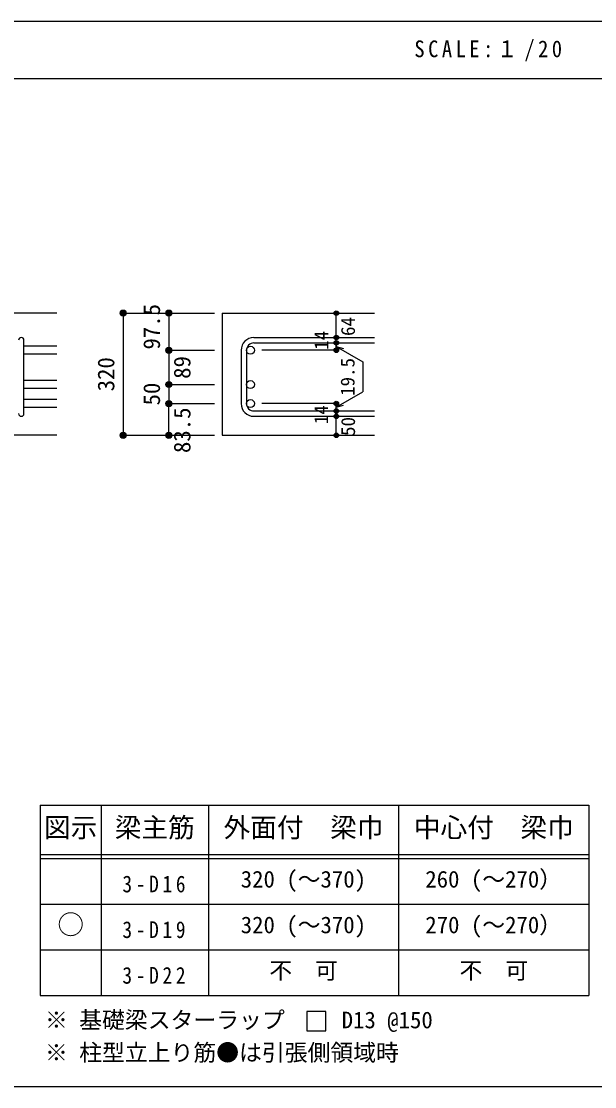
# Model space of a CAD drawing. Units: millimetres at full size, sheet at 1:20. Extents: x -3982 to 3969, y -2797 to 2801.
# Drawn here: x 915 to 2422, y 2 to 2801 of the extents above; entities that cross this region are included whole.
import ezdxf
from ezdxf.enums import TextEntityAlignment as Align

# ---------------------------------------------------------------- set-up
doc = ezdxf.new("R2010")
doc.units = ezdxf.units.MM
doc.header["$LTSCALE"] = 20
doc.header["$PDMODE"] = 32
doc.header["$PDSIZE"] = 12
for name, color, linetype in [('6-1_躯体線', 2, 'Continuous'), ('6-5_梁主筋', 7, 'Continuous'), ('6-6_S.T.P.', 7, 'Continuous'), ('6-7_文字', 7, 'Continuous'), ('6-D_寸法', 4, 'Continuous'), ('6-E_枠', 7, 'Continuous'), ('F-0_枠', 6, 'Continuous')]:
    doc.layers.add(name, color=color, linetype=linetype)
doc.styles.add('ＭＳ ゴシック', font='')
doc.styles.get('ＭＳ ゴシック').set_extended_font_data('MS Gothic')

msp = doc.modelspace()

# ---------------------------------------------------------------- linework, layer by layer
at = {"layer": '6-1_躯体線'}
for p, q in [((1008.29, 2034.12), (128.29, 2034.12)), ((1442.96, 2034.12), (1842.96, 2034.12)), ((1442.96, 2034.12), (1442.96, 1713.12)), ((1008.29, 1713.12), (608.29, 1713.12)), ((1442.96, 1713.12), (1842.96, 1713.12))]:
    msp.add_line(p, q, dxfattribs=at)
at = {"layer": '6-5_梁主筋'}
for p, q in [((1008.29, 1947.05), (922.29, 1947.05)), ((1008.29, 1926.05), (922.29, 1926.05)), ((1008.29, 1857.12), (922.29, 1857.12)), ((1008.29, 1836.12), (922.29, 1836.12)), ((1008.29, 1807.12), (922.29, 1807.12)), ((1008.29, 1786.12), (922.29, 1786.12))]:
    msp.add_line(p, q, dxfattribs=at)
at = {"layer": '6-5_梁主筋', "color": 3}
for centre in [(1517.46, 1936.55), (1517.46, 1846.62), (1517.46, 1796.62)]:
    msp.add_circle(centre, 10.5, dxfattribs=at)
at = {"layer": '6-6_S.T.P.'}
for p, q in [((922.29, 1770.12), (922.29, 1962.66)), ((1526.46, 1970.05), (1842.96, 1970.05)), ((1492.96, 1936.55), (1492.96, 1796.62)), ((1506.96, 1936.55), (1506.96, 1796.62)), ((1526.46, 1956.05), (1842.96, 1956.05)), ((1526.46, 1777.12), (1842.96, 1777.12)), ((1526.46, 1763.12), (1842.96, 1763.12))]:
    msp.add_line(p, q, dxfattribs=at)
for centre, radius, start, end in [((915.29, 1963.05), 7, 0, 180), ((1526.46, 1936.55), 33.5, 90, 180), ((1526.46, 1936.55), 19.5, 90, 180), ((1526.46, 1796.62), 33.5, 180, 270), ((1526.46, 1796.62), 19.5, 180, 270), ((915.29, 1770.12), 7, 180, 0)]:
    msp.add_arc(centre, radius, start, end, dxfattribs=at)
at = {"layer": '6-7_文字'}
for p, q in [((1715.72, 199.07), (1665.72, 199.07)), ((1665.72, 199.07), (1665.72, 149.07)), ((1715.72, 149.07), (1715.72, 199.07)), ((1665.72, 149.07), (1715.72, 149.07))]:
    msp.add_line(p, q, dxfattribs=at)
at = {"layer": '6-D_寸法'}
for p, q in [((1182.96, 2034.12), (1302.96, 2034.12)), ((1182.96, 2034.12), (1182.96, 1713.12)), ((1302.96, 2034.12), (1422.96, 2034.12)), ((1302.96, 2034.12), (1302.96, 1936.55)), ((1742.96, 1970.05), (1742.96, 2034.12)), ((1742.96, 1956.05), (1742.96, 1970.05)), ((1302.96, 1936.55), (1422.96, 1936.55)), ((1742.96, 1936.55), (1546.87, 1936.55)), ((1742.96, 1956.05), (1742.96, 1936.55)), ((1742.96, 1936.55), (1742.96, 1956.05)), ((1742.96, 1946.3), (1762.28, 1941.12)), ((1742.96, 1946.3), (1813.02, 1905.85)), ((1813.02, 1905.85), (1813.02, 1827.32)), ((1302.96, 1846.62), (1422.96, 1846.62)), ((1742.96, 1786.87), (1813.02, 1827.32)), ((1302.96, 1796.62), (1422.96, 1796.62)), ((1302.96, 1713.12), (1302.96, 1796.62)), ((1742.96, 1796.62), (1546.87, 1796.62)), ((1742.96, 1777.12), (1742.96, 1796.62)), ((1742.96, 1786.87), (1762.28, 1792.05)), ((1742.96, 1763.12), (1742.96, 1777.12)), ((1742.96, 1713.12), (1742.96, 1763.12)), ((1182.96, 1713.12), (1302.96, 1713.12)), ((1182.96, 1713.12), (1292.82, 1713.12)), ((1302.96, 1713.12), (1422.96, 1713.12))]:
    msp.add_line(p, q, dxfattribs=at)
msp.add_lwpolyline([(1302.96, 1936.55), (1302.96, 1846.62), (1302.96, 1796.62)], dxfattribs=at)
for centre, radius in [((1182.96, 2034.12), 8), ((1182.96, 2034.12), 7.2), ((1182.96, 2034.12), 6.4), ((1182.96, 2034.12), 5.6), ((1182.96, 2034.12), 4.8), ((1182.96, 2034.12), 4), ((1182.96, 2034.12), 3.2), ((1182.96, 2034.12), 2.4), ((1182.96, 2034.12), 1.6), ((1182.96, 2034.12), 0.8), ((1302.96, 2034.12), 8), ((1302.96, 2034.12), 7.2), ((1302.96, 2034.12), 6.4), ((1302.96, 2034.12), 5.6), ((1302.96, 2034.12), 4.8), ((1302.96, 2034.12), 4), ((1302.96, 2034.12), 3.2), ((1302.96, 2034.12), 2.4), ((1302.96, 2034.12), 1.6), ((1302.96, 2034.12), 0.8), ((1742.96, 2034.12), 4), ((1742.96, 2034.12), 3.6), ((1742.96, 2034.12), 3.2), ((1742.96, 2034.12), 2.8), ((1742.96, 2034.12), 2.4), ((1742.96, 2034.12), 2), ((1742.96, 2034.12), 1.6), ((1742.96, 2034.12), 1.2), ((1742.96, 2034.12), 0.8), ((1742.96, 2034.12), 0.4), ((1742.96, 1970.05), 4), ((1742.96, 1956.05), 4), ((1742.96, 1970.05), 3.6), ((1742.96, 1956.05), 3.6), ((1742.96, 1970.05), 3.2), ((1742.96, 1956.05), 3.2), ((1742.96, 1970.05), 2.8), ((1742.96, 1970.05), 2.4), ((1742.96, 1970.05), 2), ((1742.96, 1970.05), 1.6), ((1742.96, 1970.05), 1.2), ((1742.96, 1970.05), 0.8), ((1742.96, 1970.05), 0.4), ((1302.96, 1936.55), 8), ((1302.96, 1936.55), 7.2), ((1302.96, 1936.55), 6.4), ((1302.96, 1936.55), 5.6), ((1302.96, 1936.55), 4.8), ((1302.96, 1936.55), 4), ((1302.96, 1936.55), 3.2), ((1302.96, 1936.55), 2.4), ((1302.96, 1936.55), 1.6), ((1302.96, 1936.55), 0.8), ((1742.96, 1936.55), 4), ((1742.96, 1936.55), 3.6), ((1742.96, 1936.55), 3.2), ((1742.96, 1956.05), 2.8), ((1742.96, 1936.55), 2.8), ((1742.96, 1956.05), 2.4), ((1742.96, 1936.55), 2.4), ((1742.96, 1956.05), 2), ((1742.96, 1936.55), 2), ((1742.96, 1956.05), 1.6), ((1742.96, 1936.55), 1.6), ((1742.96, 1956.05), 1.2), ((1742.96, 1936.55), 1.2), ((1742.96, 1956.05), 0.8), ((1742.96, 1936.55), 0.8), ((1742.96, 1956.05), 0.4), ((1742.96, 1936.55), 0.4), ((1302.96, 1846.62), 8), ((1302.96, 1846.62), 7.2), ((1302.96, 1846.62), 6.4), ((1302.96, 1846.62), 5.6), ((1302.96, 1846.62), 4.8), ((1302.96, 1846.62), 4), ((1302.96, 1846.62), 3.2), ((1302.96, 1846.62), 2.4), ((1302.96, 1846.62), 1.6), ((1302.96, 1846.62), 0.8), ((1302.96, 1796.62), 8), ((1302.96, 1796.62), 7.2), ((1302.96, 1796.62), 6.4), ((1302.96, 1796.62), 5.6), ((1302.96, 1796.62), 4.8), ((1302.96, 1796.62), 4), ((1302.96, 1796.62), 3.2), ((1302.96, 1796.62), 2.4), ((1302.96, 1796.62), 1.6), ((1302.96, 1796.62), 0.8), ((1742.96, 1796.62), 4), ((1742.96, 1796.62), 3.6), ((1742.96, 1796.62), 3.2), ((1742.96, 1796.62), 2.8), ((1742.96, 1796.62), 2.4), ((1742.96, 1796.62), 2), ((1742.96, 1796.62), 1.6), ((1742.96, 1796.62), 1.2), ((1742.96, 1796.62), 0.8), ((1742.96, 1796.62), 0.4), ((1742.96, 1777.12), 4), ((1742.96, 1763.12), 4), ((1742.96, 1777.12), 3.6), ((1742.96, 1763.12), 3.6), ((1742.96, 1777.12), 3.2), ((1742.96, 1763.12), 3.2), ((1742.96, 1777.12), 2.8), ((1742.96, 1763.12), 2.8), ((1742.96, 1777.12), 2.4), ((1742.96, 1763.12), 2.4), ((1742.96, 1777.12), 2), ((1742.96, 1763.12), 2), ((1742.96, 1777.12), 1.6), ((1742.96, 1763.12), 1.6), ((1742.96, 1777.12), 1.2), ((1742.96, 1763.12), 1.2), ((1742.96, 1777.12), 0.8), ((1742.96, 1763.12), 0.8), ((1742.96, 1777.12), 0.4), ((1742.96, 1763.12), 0.4), ((1182.96, 1713.12), 8), ((1182.96, 1713.12), 7.2), ((1182.96, 1713.12), 6.4), ((1182.96, 1713.12), 5.6), ((1182.96, 1713.12), 4.8), ((1182.96, 1713.12), 4), ((1182.96, 1713.12), 3.2), ((1182.96, 1713.12), 2.4), ((1182.96, 1713.12), 1.6), ((1182.96, 1713.12), 0.8), ((1302.96, 1713.12), 8), ((1302.96, 1713.12), 7.2), ((1302.96, 1713.12), 6.4), ((1302.96, 1713.12), 5.6), ((1302.96, 1713.12), 4.8), ((1302.96, 1713.12), 4), ((1302.96, 1713.12), 3.2), ((1302.96, 1713.12), 2.4), ((1302.96, 1713.12), 1.6), ((1302.96, 1713.12), 0.8), ((1742.96, 1713.12), 4), ((1742.96, 1713.12), 3.6), ((1742.96, 1713.12), 3.2), ((1742.96, 1713.12), 2.8), ((1742.96, 1713.12), 2.4), ((1742.96, 1713.12), 2), ((1742.96, 1713.12), 1.6), ((1742.96, 1713.12), 1.2), ((1742.96, 1713.12), 0.8), ((1742.96, 1713.12), 0.4)]:
    msp.add_circle(centre, radius, dxfattribs=at)
at = {"layer": '6-D_寸法', "color": 7}
for p in [(1182.96, 2034.12), (1302.96, 2034.12), (1742.96, 2034.12), (1742.96, 1970.05), (1742.96, 1956.05), (1302.96, 1936.55), (1742.96, 1936.55), (1302.96, 1846.62), (1302.96, 1796.62), (1742.96, 1796.62), (1742.96, 1777.12), (1742.96, 1763.12), (1182.96, 1713.12), (1302.96, 1713.12), (1742.96, 1713.12)]:
    msp.add_point(p, dxfattribs=at)
at = {"layer": '6-E_枠', "color": 3}
for p, q in [((965.14, 741.85), (965.14, 241.85)), ((965.14, 741.85), (2406.83, 741.85)), ((2406.83, 741.85), (2406.83, 241.85)), ((965.14, 241.85), (2406.83, 241.85))]:
    msp.add_line(p, q, dxfattribs=at)
at = {"layer": '6-E_枠'}
for p, q in [((1125.14, 741.85), (1125.14, 241.85)), ((1406.83, 741.85), (1406.83, 241.85)), ((1906.83, 741.85), (1906.83, 241.85)), ((965.14, 611.85), (2406.83, 611.85)), ((965.14, 601.85), (2406.83, 601.85)), ((965.14, 481.85), (2406.83, 481.85)), ((965.14, 361.85), (2406.83, 361.85))]:
    msp.add_line(p, q, dxfattribs=at)
at = {"layer": 'F-0_枠'}
msp.add_line((-3981.92, 2800.77), (3969.4, 2800.77), dxfattribs=at)
at = {"layer": 'F-0_枠', "color": 2}
for p, q in [((-3981.92, 2650.77), (2482.4, 2650.77)), ((2482.4, 1.97), (-3981.92, 1.97))]:
    msp.add_line(p, q, dxfattribs=at)

# ---------------------------------------------------------------- texts
at = {"layer": '6-7_文字', "color": 2, "style": 'ＭＳ ゴシック'}
for s, p in [('図示', (975.14, 641.85)), ('梁主筋', (1160.98, 641.85)), ('外面付\u3000梁巾', (1446.83, 641.85)), ('中心付\u3000梁巾', (1946.83, 641.85)), ('○', (1010.14, 386.85))]:
    msp.add_text(s, height=51.32, dxfattribs=at).set_placement(p, align=Align.BOTTOM_LEFT)
at = {"layer": '6-7_文字', "style": 'ＭＳ ゴシック'}
for s, p in [('320 (～370)', (1491.83, 511.85)), ('260 (～270）', (1976.83, 511.85)), ('320 (～370)', (1491.83, 391.85)), ('270 (～270）', (1976.83, 391.85)), ('不\u3000可', (1566.83, 271.85)), ('不\u3000可', (2066.83, 271.85)), ('※ 基礎梁スターラップ     D13 @150', (977.51, 142.13)), ('※ 柱型立上り筋●は引張側領域時', (977.51, 56.45))]:
    msp.add_text(s, height=43.99, dxfattribs=at).set_placement(p, align=Align.BOTTOM_LEFT)
at = {"layer": '6-7_文字', "color": 2, "insert": (1948.17, 2695.77), "char_height": 43.99, "attachment_point": 7, "style": 'ＭＳ ゴシック'}
msp.add_mtext('\\T1.34;\\W0.9;SCALE:１/20', dxfattribs=at)
at = {"layer": '6-7_文字', "char_height": 43.99, "attachment_point": 7, "style": 'ＭＳ ゴシック'}
for s, insert in [('\\T1.38;\\W0.85;3-D16', (1180.98, 511.85)), ('\\T1.38;\\W0.85;3-D19', (1180.98, 391.85)), ('\\T1.38;\\W0.85;3-D22', (1180.98, 271.85))]:
    msp.add_mtext(s, dxfattribs=dict(at, insert=insert))
at = {"layer": '6-D_寸法', "style": 'ＭＳ ゴシック'}
for s, height, p in [('97.5', 43.99, (1292.96, 1938.55)), ('64', 36.66, (1802.96, 1974.12)), ('14', 36.66, (1732.96, 1937.66)), ('320', 43.99, (1172.96, 1828.62)), ('89', 43.99, (1372.96, 1861.59)), ('19.5', 36.66, (1801.94, 1816.64)), ('50', 43.99, (1292.96, 1791.62)), ('83.5', 43.99, (1372.96, 1666.62)), ('14', 36.66, (1732.56, 1742.44)), ('50', 36.66, (1803.19, 1711.42))]:
    msp.add_text(s, height=height, rotation=90, dxfattribs=at).set_placement(p, align=Align.BOTTOM_LEFT)

doc.saveas('drawing.dxf')
